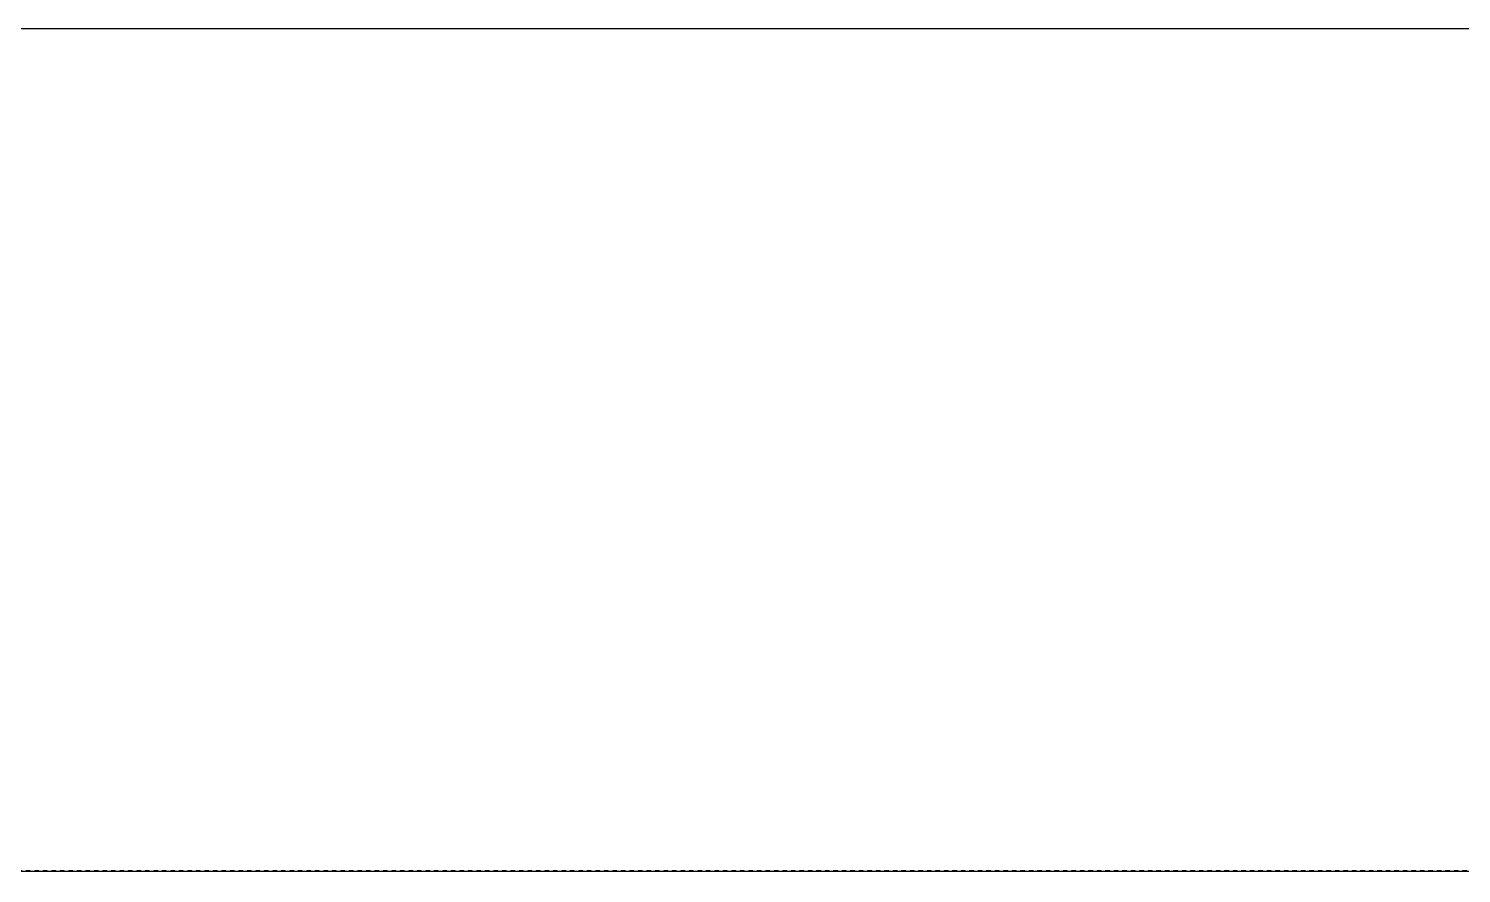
# Model space of a CAD drawing. Header units: centimetres. Extents: x 26200 to 113000, y -600 to 9300.
# Drawn here: x 88341 to 91712, y 7314 to 9300 of the extents above; entities that cross this region are included whole.
import ezdxf

# ---------------------------------------------------------------- set-up
doc = ezdxf.new("R2010")
doc.units = ezdxf.units.CM
for name, color, linetype in [('A-ELEV-03', 8, 'Continuous'), ('A-WALL-SNWPNL', 8, 'Continuous'), ('A-WALL-STEL', 8, 'Continuous'), ('ROTAS-PAFTA', 144, 'Continuous')]:
    doc.layers.add(name, color=color, linetype=linetype)

# ---------------------------------------------------------------- blocks, each defined once
blk = doc.blocks.new('*U74')
at = {"layer": 'A-WALL-SNWPNL'}
blk.add_lwpolyline([(50, 1), (42, 1), (40, -1), (32, -1), (30, 1), (22, 1), (20, -1), (12, -1), (10, 1), (2, 1), (0, -1), (-8, -1), (-10, 1), (-18, 1), (-20, -1), (-28, -1), (-30, 1), (-38, 1), (-40, -1), (-48, -1), (-50, 1)], dxfattribs=at)
blk = doc.blocks.new('*U75')
at = {"layer": 'A-WALL-STEL', "color": 0, "linetype": 'ByBlock', "lineweight": -2, "transparency": 16777216}
for p in [(6500, 0), (6600, 0), (6700, 0), (6800, 0), (6900, 0), (7000, 0), (7100, 0), (7200, 0), (7300, 0), (7400, 0), (7500, 0), (7600, 0), (7700, 0), (7800, 0), (7900, 0), (8000, 0), (8100, 0), (8200, 0), (8300, 0), (8400, 0), (8500, 0), (8600, 0), (8700, 0), (8800, 0), (8900, 0), (9000, 0), (9100, 0), (9200, 0), (9300, 0), (9400, 0), (9500, 0), (9600, 0), (9700, 0), (9800, 0), (9900, 0)]:
    blk.add_blockref('*U74', p, dxfattribs=at)

msp = doc.modelspace()

# ---------------------------------------------------------------- linework, layer by layer
at = {"layer": 'A-ELEV-03'}
for points in [[(86915.9, 7318.6), (88540.9, 7318.6)], [(88540.9, 7318.6), (90515.9, 7318.6)], [(90515.9, 7318.6), (98285.9, 7318.6)]]:
    msp.add_lwpolyline(points, dxfattribs=at)
at = {"layer": 'ROTAS-PAFTA'}
msp.add_lwpolyline([(75600, -600), (99000, -600), (99000, 9300), (75600, 9300)], close=True, dxfattribs=at)

# ---------------------------------------------------------------- block references
at = {"layer": 'A-WALL-STEL', "rotation": 180}
msp.add_blockref('*U75', (98235.9, 7319.6), dxfattribs=at)

doc.saveas('drawing.dxf')
